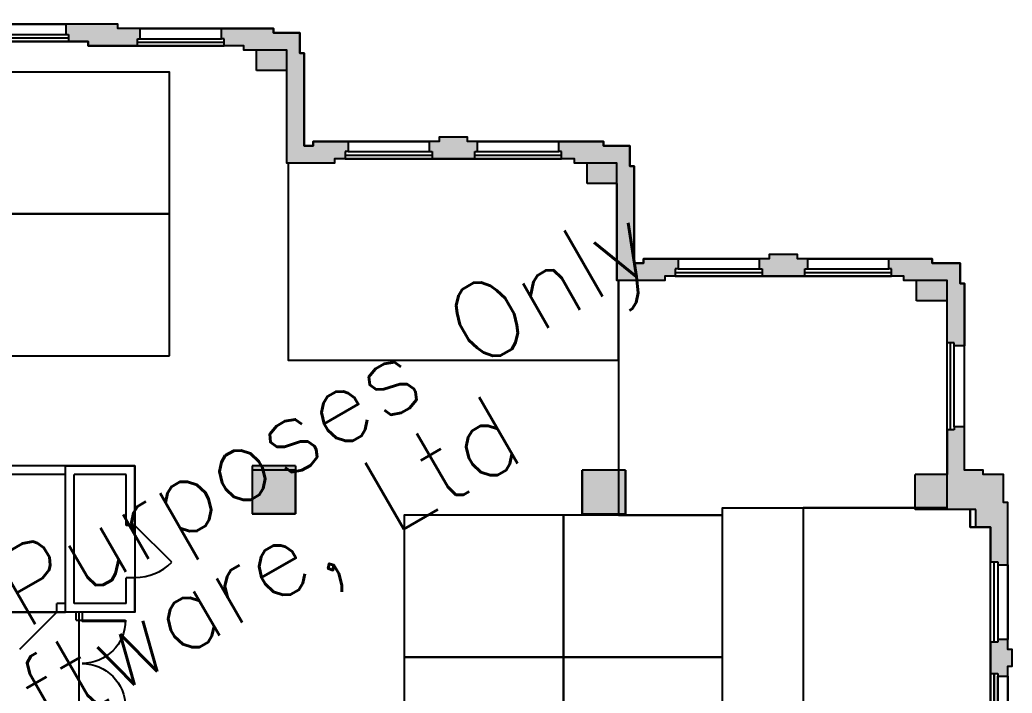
# Model space of a CAD drawing. Extents: x 17 to 1493, y -258 to 700.
# Drawn here: x 808 to 1493, y 235 to 700 of the extents above; entities that cross this region are included whole.
import ezdxf

# ---------------------------------------------------------------- set-up
doc = ezdxf.new("R2010")
doc.units = 0
doc.header["$LTSCALE"] = 120
doc.header["$MEASUREMENT"] = 0
doc.layers.get('0').update_dxf_attribs({"linetype": 'CONTINUOUS'})
for name, color, linetype in [('5', 7, 'CONTINUOUS'), ('BL', 6, 'CONTINUOUS'), ('BL$', 1, 'CONTINUOUS'), ('BL$TXT', 1, 'CONTINUOUS'), ('CA', 3, 'CONTINUOUS'), ('CA$', 11, 'CONTINUOUS'), ('CA$TXT', 11, 'CONTINUOUS'), ('DR', 30, 'CONTINUOUS'), ('EM', 2, 'CONTINUOUS'), ('EQ', 4, 'CONTINUOUS'), ('FN', 122, 'CONTINUOUS'), ('FP', 1, 'CONTINUOUS'), ('GPXDP-HL', 7, 'CONTINUOUS'), ('GROS', 6, 'CONTINUOUS'), ('GROS$', 20, 'CONTINUOUS'), ('GROS$TXT', 20, 'CONTINUOUS'), ('ND', 2, 'CONTINUOUS'), ('PB', 2, 'CONTINUOUS'), ('PL', 82, 'CONTINUOUS'), ('PL-ELVTR', 82, 'CONTINUOUS'), ('PL-MISC', 82, 'CONTINUOUS'), ('PL-STAIR', 82, 'CONTINUOUS'), ('PL-TOIL', 82, 'CONTINUOUS'), ('PN', 2, 'CONTINUOUS'), ('RACK', 4, 'CONTINUOUS'), ('REG-HAZMAT', 6, 'CONTINUOUS'), ('RM', 4, 'CONTINUOUS'), ('RM_', 142, 'CONTINUOUS'), ('SERV$TXT', 242, 'CONTINUOUS'), ('SMOKE-ZONE', 1, 'CONTINUOUS'), ('WA', 30, 'CONTINUOUS'), ('WA-EXT', 63, 'CONTINUOUS'), ('WN', 8, 'CONTINUOUS'), ('WY', 6, 'CONTINUOUS'), ('ZONE', 6, 'CONTINUOUS'), ('ZONE$', 14, 'CONTINUOUS'), ('ZONE$TXT', 14, 'CONTINUOUS'), ('ZONE-EMERGENCY', 6, 'CONTINUOUS'), ('ZONE-FIRE', 6, 'CONTINUOUS'), ('ZONE-HL', 6, 'CONTINUOUS'), ('ZONE-HVAC', 6, 'CONTINUOUS'), ('ZONE-SECURITY', 6, 'CONTINUOUS'), ('ZONE-SPRINKLER', 6, 'CONTINUOUS')]:
    doc.layers.add(name, color=color, linetype=linetype)
doc.styles.get("Standard").update_dxf_attribs({"font": 'simplex.shx'})

# ---------------------------------------------------------------- blocks, each defined once
blk = doc.blocks.new('WNH')
for p, q in [((-2, 5), (58, 5)), ((-2, 2.5), (58, 2.5)), ((0, 0), (56, 0))]:
    blk.add_line(p, q)
at = {"layer": 'PL'}
blk.add_line((0, -7), (56, -7), dxfattribs=at)
blk = doc.blocks.new('WNV')
for p, q in [((53.5, 5), (-2, 5)), ((53.5, 2.5), (-2, 2.5)), ((0, 0), (51.5, 0))]:
    blk.add_line(p, q)
at = {"layer": 'PL'}
blk.add_line((0, -7), (51.5, -7), dxfattribs=at)
blk = doc.blocks.new('DR-DOUB')
for p, q in [((0, 0.5), (0.015625, 0.5)), ((0, 0), (0, 0.5)), ((0.015625, 0.5), (0.015625, 0)), ((1, 0.5), (0.984375, 0.5)), ((0.984375, 0.5), (0.984375, 0)), ((1, 0), (1, 0.5)), ((0.015625, 0), (0, 0)), ((0.984375, 0), (1, 0))]:
    blk.add_line(p, q)
for centre, start, end in [((0, 0), 0, 90), ((1, 0), 90, 180)]:
    blk.add_arc(centre, 0.5, start, end)

msp = doc.modelspace()

# ---------------------------------------------------------------- hatches: boundary and pattern name
at = {"layer": 'WA-EXT'}
h = msp.add_hatch(color=256, dxfattribs=at)
h.paths.add_polyline_path([(769.45, 664.98), (741.45, 664.98), (741.45, 684.98), (729.2, 684.98), (729.2, 689.98), (727.2, 689.98), (727.2, 696.98), (741.45, 696.98), (741.45, 699.98), (769.45, 699.98), (769.45, 696.98), (783.7, 696.98), (783.7, 689.98), (781.7, 689.98), (781.7, 684.98), (769.45, 684.98)])
h.paths.add_polyline_path([(1117.2, 618.98), (1097.7, 618.98), (1097.7, 615.98), (1090.7, 615.98), (1090.7, 608.98), (1092.7, 608.98), (1092.7, 603.98), (1122.2, 603.98), (1122.2, 608.98), (1124.2, 608.98), (1124.2, 615.98), (1117.2, 615.98)])
h.paths.add_polyline_path([(1345.2, 537.98), (1325.7, 537.98), (1325.7, 534.98), (1318.7, 534.98), (1318.7, 527.98), (1320.7, 527.98), (1320.7, 522.98), (1350.2, 522.98), (1350.2, 527.98), (1352.2, 527.98), (1352.2, 534.98), (1345.2, 534.98)])
h.paths.add_polyline_path([(1408.2, 527.98), (1408.2, 534.98), (1438.2, 534.98), (1438.2, 531.98), (1457.45, 531.98), (1457.45, 517.98), (1460.45, 517.98), (1460.45, 474.98), (1453.45, 474.98), (1453.45, 476.98), (1448.45, 476.98), (1448.45, 505.98), (1427.45, 505.98), (1427.45, 519.98), (1418.7, 519.98), (1418.7, 522.98), (1410.2, 522.98), (1410.2, 527.98)])
h.paths.add_polyline_path([(1493.45, 176.73), (1490.45, 176.73), (1490.45, 169.73), (1483.45, 169.73), (1483.45, 171.73), (1478.45, 171.73), (1478.45, 193.23), (1483.45, 193.23), (1483.45, 195.23), (1490.45, 195.23), (1490.45, 188.23), (1493.45, 188.23)])
for points in [[(875.7, 696.98), (839.7, 696.98), (839.7, 689.98), (841.7, 689.98), (841.7, 684.98), (855.2, 684.98), (855.2, 681.98), (889.2, 681.98), (889.2, 686.98), (891.2, 686.98), (891.2, 693.98), (875.7, 693.98)], [(992.45, 600.98), (992.45, 664.98), (971.45, 664.98), (971.45, 678.98), (962.7, 678.98), (962.7, 681.98), (949.2, 681.98), (949.2, 686.98), (947.2, 686.98), (947.2, 693.98), (983.2, 693.98), (983.2, 690.98), (1001.45, 690.98), (1001.45, 676.98), (1004.45, 676.98), (1004.45, 612.98), (1010.7, 612.98), (1010.7, 615.98), (1034.7, 615.98), (1034.7, 608.98), (1032.7, 608.98), (1032.7, 603.98), (1025.45, 603.98), (1025.45, 600.98)], [(1220.45, 586.98), (1220.45, 519.98), (1253.45, 519.98), (1253.45, 522.98), (1260.7, 522.98), (1260.7, 527.98), (1262.7, 527.98), (1262.7, 534.98), (1238.7, 534.98), (1238.7, 531.98), (1232.45, 531.98), (1232.45, 598.98), (1229.45, 598.98), (1229.45, 612.98), (1211.2, 612.98), (1211.2, 615.98), (1180.2, 615.98), (1180.2, 608.98), (1182.2, 608.98), (1182.2, 603.98), (1191.2, 603.98), (1191.2, 600.98), (1199.95, 600.98), (1199.95, 586.98)], [(1468.44, 349.73), (1468.44, 361.98), (1426.45, 361.98), (1426.45, 385.98), (1448.45, 385.98), (1448.45, 416.98), (1453.45, 416.98), (1453.45, 418.98), (1460.45, 418.98), (1460.45, 388.98), (1473.45, 388.98), (1473.45, 385.98), (1487.45, 385.98), (1487.45, 366.73), (1490.45, 366.73), (1490.45, 323.73), (1483.45, 323.73), (1483.45, 325.73), (1478.45, 325.73), (1478.45, 349.73)], [(998.45, 391.98), (998.45, 358.98), (968.45, 358.98), (968.45, 391.98)], [(1226.45, 388.98), (1196.45, 388.98), (1196.45, 358.98), (1226.45, 358.98)], [(1478.45, 270.23), (1478.45, 248.73), (1483.45, 248.73), (1483.45, 246.73), (1490.45, 246.73), (1490.45, 253.73), (1493.45, 253.73), (1493.45, 265.23), (1490.45, 265.23), (1490.45, 272.23), (1483.45, 272.23), (1483.45, 270.23)]]:
    msp.add_hatch(color=256, dxfattribs=at).paths.add_polyline_path(points)

# ---------------------------------------------------------------- linework, layer by layer
at = {"layer": 'DR'}
for p, q in [((912.92, 325.47), (887.47, 350.93)), ((807.99, 265.53), (833.45, 290.98))]:
    msp.add_line(p, q, dxfattribs=at)
at = {"layer": 'DR', "linetype": 'Continuous'}
msp.add_arc((887.47, 350.93), 36, 270, 315, dxfattribs=at)
at = {"layer": 'GROS$', "transparency": 33554559}
for points in [[(1490.45, 188.23), (1490.45, 253.73), (1493.45, 253.73), (1493.45, 265.23), (1490.45, 265.23), (1490.45, 366.73), (1487.45, 366.73), (1487.45, 385.98), (1473.45, 385.98), (1473.45, 388.98), (1460.45, 388.98), (1460.45, 517.98), (1457.45, 517.98), (1457.45, 531.98), (1438.2, 531.98), (1438.2, 534.98), (1345.2, 534.98), (1345.2, 537.98), (1325.7, 537.98), (1325.7, 534.98), (1238.7, 534.98), (1238.7, 531.98), (1232.45, 531.98), (1232.45, 598.98), (1229.45, 598.98), (1229.45, 612.98), (1211.2, 612.98), (1211.2, 615.98), (1117.2, 615.98), (1117.2, 618.98), (1097.7, 618.98), (1097.7, 615.98), (1010.7, 615.98), (1010.7, 612.98), (1004.45, 612.98), (1004.45, 676.98), (1001.45, 676.98), (1001.45, 690.98), (983.2, 690.98), (983.2, 693.98), (875.7, 693.98), (875.7, 696.98), (769.45, 696.98)], [(1478.45, 220.98), (1478.45, 349.73), (1464.45, 349.73), (1464.45, 361.98), (1448.45, 361.98), (1448.45, 519.98), (1418.7, 519.98), (1418.7, 522.98), (1253.45, 522.98), (1253.45, 519.98), (1220.45, 519.98), (1220.45, 600.98), (1191.2, 600.98), (1191.2, 603.98), (1025.45, 603.98), (1025.45, 600.98), (992.45, 600.98), (992.45, 678.98), (962.7, 678.98), (962.7, 681.98), (855.2, 681.98), (855.2, 684.98), (655.7, 684.98)]]:
    msp.add_lwpolyline(points, dxfattribs=at)
at = {"layer": 'RM_'}
msp.add_lwpolyline([(801.45, 565.98), (911.45, 565.98), (911.45, 663.98), (801.45, 663.98), (801.45, 565.98)], dxfattribs=at)
at = {"layer": 'RM_', "transparency": 33554559}
for points in [[(1221.45, 465), (1221.45, 519.98), (1220.45, 519.98), (1220.45, 600.98), (1191.2, 600.98), (1191.2, 603.98), (1025.45, 603.98), (1025.45, 600.98), (993.45, 600.98), (993.45, 465)], [(911.45, 467.98), (911.45, 565.98), (801.45, 565.98), (801.45, 467.98)], [(1253.45, 522.98), (1253.45, 519.98), (1221.45, 519.98), (1221.45, 357.98), (1293.45, 357.98), (1293.45, 362.98), (1448.45, 362.98), (1448.45, 519.98), (1418.7, 519.98), (1418.7, 522.98)], [(839.45, 391.98), (767.45, 391.98), (767.45, 355.98), (758.45, 355.98), (758.45, 290.98), (767.45, 290.98), (839.45, 290.98)], [(839.45, 290.98), (839.45, 391.98), (887.45, 391.98), (887.45, 290.98)], [(848.95, 290.98), (767.45, 290.98), (758.45, 290.98), (296.45, 290.98), (263.45, 290.98), (263.45, 373.98), (215.45, 373.98), (215.45, 310.98), (215.45, 202.98), (215.45, 118.98), (215.45, 67.98), (263.45, 67.98), (263.45, 150.98), (775.45, 150.98), (775.45, 148.98), (846.95, 148.98), (846.95, 220.98), (848.95, 220.98)], [(1183.45, 357.98), (1073.45, 357.98), (1073.45, 259.98), (1183.45, 259.98)], [(1183.45, 259.98), (1293.45, 259.98), (1293.45, 357.98), (1221.45, 357.98), (1183.45, 357.98)], [(1349, 219.98), (1478.45, 219.98), (1478.45, 220.98), (1478.45, 349.73), (1464.45, 349.73), (1464.45, 361.98), (1448.45, 361.98), (1448.45, 362.98), (1349, 362.98)], [(1183.45, 161.98), (1183.45, 259.98), (1073.45, 259.98), (1073.45, 161.98)], [(1183.45, 161.98), (1293.45, 161.98), (1293.45, 259.98), (1183.45, 259.98)]]:
    msp.add_lwpolyline(points, close=True, dxfattribs=at)
at = {"layer": 'WA'}
for p, q in [((839.7, 696.98), (839.7, 689.98)), ((875.7, 696.98), (839.7, 696.98)), ((875.7, 693.98), (875.7, 696.98)), ((891.2, 693.98), (875.7, 693.98)), ((891.2, 686.98), (891.2, 693.98)), ((947.2, 686.98), (947.2, 693.98)), ((947.2, 693.98), (983.2, 693.98)), ((983.2, 693.98), (983.2, 690.98)), ((839.7, 689.98), (841.7, 689.98)), ((841.7, 689.98), (841.7, 684.98)), ((889.2, 681.98), (889.2, 686.98)), ((889.2, 686.98), (891.2, 686.98)), ((949.2, 686.98), (947.2, 686.98)), ((949.2, 681.98), (949.2, 686.98)), ((983.2, 690.98), (1001.45, 690.98)), ((1001.45, 690.98), (1001.45, 676.98)), ((841.7, 684.98), (855.2, 684.98)), ((855.2, 684.98), (855.2, 681.98)), ((855.2, 681.98), (889.2, 681.98)), ((962.7, 681.98), (949.2, 681.98)), ((962.7, 678.98), (962.7, 681.98)), ((971.45, 678.98), (962.7, 678.98)), ((971.45, 664.98), (971.45, 678.98)), ((1001.45, 676.98), (1004.45, 676.98)), ((1004.45, 676.98), (1004.45, 612.98)), ((992.45, 664.98), (971.45, 664.98)), ((992.45, 600.98), (992.45, 664.98)), ((1097.7, 618.98), (1097.7, 615.98)), ((1117.2, 618.98), (1097.7, 618.98)), ((1117.2, 615.98), (1117.2, 618.98)), ((1004.45, 612.98), (1010.7, 612.98)), ((1010.7, 612.98), (1010.7, 615.98)), ((1010.7, 615.98), (1034.7, 615.98)), ((1034.7, 615.98), (1034.7, 608.98)), ((1097.7, 615.98), (1090.7, 615.98)), ((1090.7, 615.98), (1090.7, 608.98)), ((1124.2, 615.98), (1117.2, 615.98)), ((1124.2, 608.98), (1124.2, 615.98)), ((1180.2, 608.98), (1180.2, 615.98)), ((1180.2, 615.98), (1211.2, 615.98)), ((1211.2, 615.98), (1211.2, 612.98)), ((1211.2, 612.98), (1229.45, 612.98)), ((1229.45, 612.98), (1229.45, 598.98)), ((1032.7, 603.98), (1025.45, 603.98)), ((1025.45, 603.98), (1025.45, 600.98)), ((1034.7, 608.98), (1032.7, 608.98)), ((1032.7, 608.98), (1032.7, 603.98)), ((1090.7, 608.98), (1092.7, 608.98)), ((1092.7, 608.98), (1092.7, 603.98)), ((1092.7, 603.98), (1122.2, 603.98)), ((1122.2, 603.98), (1122.2, 608.98)), ((1122.2, 608.98), (1124.2, 608.98)), ((1182.2, 608.98), (1180.2, 608.98)), ((1182.2, 603.98), (1182.2, 608.98)), ((1191.2, 603.98), (1182.2, 603.98)), ((1191.2, 600.98), (1191.2, 603.98)), ((1025.45, 600.98), (992.45, 600.98)), ((1199.95, 600.98), (1191.2, 600.98)), ((1199.95, 586.98), (1199.95, 600.98)), ((1229.45, 598.98), (1232.45, 598.98)), ((1232.45, 598.98), (1232.45, 531.98)), ((1220.45, 586.98), (1199.95, 586.98)), ((1220.45, 519.98), (1220.45, 586.98)), ((1238.7, 531.98), (1238.7, 534.98)), ((1238.7, 534.98), (1262.7, 534.98)), ((1262.7, 534.98), (1262.7, 527.98)), ((1325.7, 534.98), (1318.7, 534.98)), ((1318.7, 534.98), (1318.7, 527.98)), ((1325.7, 537.98), (1325.7, 534.98)), ((1345.2, 537.98), (1325.7, 537.98)), ((1345.2, 534.98), (1345.2, 537.98)), ((1352.2, 534.98), (1345.2, 534.98)), ((1352.2, 527.98), (1352.2, 534.98)), ((1408.2, 534.98), (1438.2, 534.98)), ((1408.2, 527.98), (1408.2, 534.98)), ((1438.2, 534.98), (1438.2, 531.98)), ((1232.45, 531.98), (1238.7, 531.98)), ((1262.7, 527.98), (1260.7, 527.98)), ((1260.7, 527.98), (1260.7, 522.98)), ((1318.7, 527.98), (1320.7, 527.98)), ((1320.7, 527.98), (1320.7, 522.98)), ((1350.2, 522.98), (1350.2, 527.98)), ((1350.2, 527.98), (1352.2, 527.98)), ((1410.2, 527.98), (1408.2, 527.98)), ((1410.2, 522.98), (1410.2, 527.98)), ((1438.2, 531.98), (1457.45, 531.98)), ((1457.45, 531.98), (1457.45, 517.98)), ((1260.7, 522.98), (1253.45, 522.98)), ((1253.45, 522.98), (1253.45, 519.98)), ((1320.7, 522.98), (1350.2, 522.98)), ((1418.7, 522.98), (1410.2, 522.98)), ((1418.7, 519.98), (1418.7, 522.98)), ((1253.45, 519.98), (1220.45, 519.98)), ((1427.45, 519.98), (1418.7, 519.98)), ((1427.45, 505.98), (1427.45, 519.98)), ((1457.45, 517.98), (1460.45, 517.98)), ((1460.45, 517.98), (1460.45, 474.98)), ((1448.45, 505.98), (1427.45, 505.98)), ((1448.45, 476.98), (1448.45, 505.98)), ((1453.45, 476.98), (1448.45, 476.98)), ((1453.45, 474.98), (1453.45, 476.98)), ((1460.45, 474.98), (1453.45, 474.98)), ((1460.45, 418.98), (1453.45, 418.98)), ((1453.45, 418.98), (1453.45, 416.98)), ((1460.45, 388.98), (1460.45, 418.98)), ((1448.45, 416.98), (1448.45, 385.98)), ((1453.45, 416.98), (1448.45, 416.98)), ((887.45, 391.98), (767.45, 391.98)), ((887.45, 350.84), (887.45, 391.98)), ((839.45, 385.98), (767.45, 385.98)), ((839.45, 296.98), (839.45, 385.98)), ((845.45, 296.98), (845.45, 385.98)), ((881.45, 385.98), (845.45, 385.98)), ((881.45, 350.84), (881.45, 385.98)), ((998.45, 388.98), (968.45, 388.98)), ((968.45, 388.98), (968.45, 358.98)), ((998.45, 358.98), (998.45, 388.98)), ((1226.45, 388.98), (1196.45, 388.98)), ((1196.45, 388.98), (1196.45, 358.98)), ((1226.45, 358.98), (1226.45, 388.98)), ((1426.45, 361.98), (1426.45, 385.98)), ((1448.45, 385.98), (1426.45, 385.98)), ((1473.45, 388.98), (1460.45, 388.98)), ((1473.45, 385.98), (1473.45, 388.98)), ((1487.45, 385.98), (1473.45, 385.98)), ((1487.45, 366.73), (1487.45, 385.98)), ((1490.45, 366.73), (1487.45, 366.73)), ((1490.45, 323.73), (1490.45, 366.73)), ((968.45, 358.98), (998.45, 358.98)), ((1196.45, 358.98), (1226.45, 358.98)), ((1464.45, 361.98), (1426.45, 361.98)), ((1464.45, 361.98), (1464.45, 349.73)), ((887.45, 350.84), (881.45, 350.84)), ((1464.45, 349.73), (1478.45, 349.73)), ((1478.45, 349.73), (1478.45, 325.73)), ((1478.45, 325.73), (1483.45, 325.73)), ((1483.45, 325.73), (1483.45, 323.73)), ((1483.45, 323.73), (1490.45, 323.73)), ((881.45, 296.98), (881.45, 314.84)), ((887.45, 314.84), (881.45, 314.84)), ((887.45, 290.98), (887.45, 314.84)), ((833.45, 290.94), (833.45, 296.98)), ((839.45, 296.98), (833.45, 296.98)), ((881.45, 296.98), (845.45, 296.98)), ((846.95, 290.98), (833.45, 290.98)), ((846.95, 285.56), (846.95, 290.98)), ((887.45, 290.98), (850.95, 290.98)), ((850.95, 290.98), (850.95, 285.56)), ((846.95, 285.56), (850.95, 285.56)), ((1483.45, 270.23), (1478.45, 270.23)), ((1478.45, 270.23), (1478.45, 248.73)), ((1490.45, 272.23), (1483.45, 272.23)), ((1483.45, 272.23), (1483.45, 270.23)), ((1490.45, 265.23), (1490.45, 272.23)), ((1493.45, 265.23), (1490.45, 265.23)), ((1493.45, 253.73), (1493.45, 265.23)), ((1490.45, 246.73), (1490.45, 253.73)), ((1490.45, 253.73), (1493.45, 253.73)), ((1478.45, 248.73), (1483.45, 248.73)), ((1483.45, 248.73), (1483.45, 246.73)), ((1483.45, 246.73), (1490.45, 246.73))]:
    msp.add_line(p, q, dxfattribs=at)
at = {"layer": 'WA-EXT', "color": 7}
for p, q in [((839.7, 696.98), (839.7, 689.98)), ((875.7, 696.98), (839.7, 696.98)), ((875.7, 693.98), (875.7, 696.98)), ((891.2, 693.98), (875.7, 693.98)), ((891.2, 686.98), (891.2, 693.98)), ((947.2, 686.98), (947.2, 693.98)), ((947.2, 693.98), (983.2, 693.98)), ((983.2, 693.98), (983.2, 690.98)), ((839.7, 689.98), (841.7, 689.98)), ((841.7, 689.98), (841.7, 684.98)), ((889.2, 681.98), (889.2, 686.98)), ((889.2, 686.98), (891.2, 686.98)), ((949.2, 686.98), (947.2, 686.98)), ((949.2, 681.98), (949.2, 686.98)), ((983.2, 690.98), (1001.45, 690.98)), ((1001.45, 690.98), (1001.45, 676.98)), ((841.7, 684.98), (855.2, 684.98)), ((855.2, 684.98), (855.2, 681.98)), ((855.2, 681.98), (889.2, 681.98)), ((962.7, 681.98), (949.2, 681.98)), ((962.7, 678.98), (962.7, 681.98)), ((971.45, 678.98), (962.7, 678.98)), ((971.45, 664.98), (971.45, 678.98)), ((1001.45, 676.98), (1004.45, 676.98)), ((1004.45, 676.98), (1004.45, 612.98)), ((992.45, 664.98), (971.45, 664.98)), ((992.45, 600.98), (992.45, 664.98)), ((1097.7, 618.98), (1097.7, 615.98)), ((1117.2, 618.98), (1097.7, 618.98)), ((1117.2, 615.98), (1117.2, 618.98)), ((1004.45, 612.98), (1010.7, 612.98)), ((1010.7, 612.98), (1010.7, 615.98)), ((1010.7, 615.98), (1034.7, 615.98)), ((1034.7, 615.98), (1034.7, 608.98)), ((1097.7, 615.98), (1090.7, 615.98)), ((1090.7, 615.98), (1090.7, 608.98)), ((1124.2, 615.98), (1117.2, 615.98)), ((1124.2, 608.98), (1124.2, 615.98)), ((1180.2, 608.98), (1180.2, 615.98)), ((1180.2, 615.98), (1211.2, 615.98)), ((1211.2, 615.98), (1211.2, 612.98)), ((1211.2, 612.98), (1229.45, 612.98)), ((1229.45, 612.98), (1229.45, 598.98)), ((1032.7, 603.98), (1025.45, 603.98)), ((1025.45, 603.98), (1025.45, 600.98)), ((1034.7, 608.98), (1032.7, 608.98)), ((1032.7, 608.98), (1032.7, 603.98)), ((1090.7, 608.98), (1092.7, 608.98)), ((1092.7, 608.98), (1092.7, 603.98)), ((1092.7, 603.98), (1122.2, 603.98)), ((1122.2, 603.98), (1122.2, 608.98)), ((1122.2, 608.98), (1124.2, 608.98)), ((1182.2, 608.98), (1180.2, 608.98)), ((1182.2, 603.98), (1182.2, 608.98)), ((1191.2, 603.98), (1182.2, 603.98)), ((1191.2, 600.98), (1191.2, 603.98)), ((1025.45, 600.98), (992.45, 600.98)), ((1199.95, 600.98), (1191.2, 600.98)), ((1199.95, 586.98), (1199.95, 600.98)), ((1229.45, 598.98), (1232.45, 598.98)), ((1232.45, 598.98), (1232.45, 531.98)), ((1220.45, 586.98), (1199.95, 586.98)), ((1220.45, 586.98), (1220.45, 519.98)), ((1238.7, 531.98), (1238.7, 534.98)), ((1238.7, 534.98), (1262.7, 534.98)), ((1262.7, 534.98), (1262.7, 527.98)), ((1325.7, 534.98), (1318.7, 534.98)), ((1318.7, 534.98), (1318.7, 527.98)), ((1325.7, 537.98), (1325.7, 534.98)), ((1345.2, 537.98), (1325.7, 537.98)), ((1345.2, 534.98), (1345.2, 537.98)), ((1352.2, 534.98), (1345.2, 534.98)), ((1352.2, 527.98), (1352.2, 534.98)), ((1408.2, 534.98), (1438.2, 534.98)), ((1408.2, 527.98), (1408.2, 534.98)), ((1438.2, 534.98), (1438.2, 531.98)), ((1232.45, 531.98), (1238.7, 531.98)), ((1262.7, 527.98), (1260.7, 527.98)), ((1260.7, 527.98), (1260.7, 522.98)), ((1318.7, 527.98), (1320.7, 527.98)), ((1320.7, 527.98), (1320.7, 522.98)), ((1350.2, 522.98), (1350.2, 527.98)), ((1350.2, 527.98), (1352.2, 527.98)), ((1410.2, 527.98), (1408.2, 527.98)), ((1410.2, 522.98), (1410.2, 527.98)), ((1438.2, 531.98), (1457.45, 531.98)), ((1457.45, 531.98), (1457.45, 517.98)), ((1260.7, 522.98), (1253.45, 522.98)), ((1253.45, 522.98), (1253.45, 519.98)), ((1320.7, 522.98), (1350.2, 522.98)), ((1418.7, 522.98), (1410.2, 522.98)), ((1418.7, 519.98), (1418.7, 522.98)), ((1253.45, 519.98), (1220.45, 519.98)), ((1427.45, 519.98), (1418.7, 519.98)), ((1427.45, 505.98), (1427.45, 519.98)), ((1457.45, 517.98), (1460.45, 517.98)), ((1460.45, 517.98), (1460.45, 474.98)), ((1448.45, 505.98), (1427.45, 505.98)), ((1448.45, 476.98), (1448.45, 505.98)), ((1453.45, 476.98), (1448.45, 476.98)), ((1453.45, 474.98), (1453.45, 476.98)), ((1460.45, 474.98), (1453.45, 474.98)), ((1460.45, 418.98), (1453.45, 418.98)), ((1453.45, 418.98), (1453.45, 416.98)), ((1460.45, 388.98), (1460.45, 418.98)), ((1448.45, 416.98), (1448.45, 385.98)), ((1453.45, 416.98), (1448.45, 416.98)), ((998.45, 391.98), (968.45, 391.98)), ((968.45, 391.98), (968.45, 358.98)), ((998.45, 391.98), (998.45, 358.98)), ((1196.45, 358.98), (1196.45, 388.98)), ((1226.45, 388.98), (1196.45, 388.98)), ((1226.45, 388.98), (1226.45, 358.98)), ((1426.45, 361.98), (1426.45, 385.98)), ((1448.45, 385.98), (1426.45, 385.98)), ((1473.45, 388.98), (1460.45, 388.98)), ((1473.45, 385.98), (1473.45, 388.98)), ((1487.45, 385.98), (1473.45, 385.98)), ((1487.45, 366.73), (1487.45, 385.98)), ((1490.45, 366.73), (1487.45, 366.73)), ((1490.45, 323.73), (1490.45, 366.73)), ((998.45, 358.98), (968.45, 358.98)), ((1196.45, 358.98), (1226.45, 358.98)), ((1468.44, 361.98), (1426.45, 361.98)), ((1468.44, 349.73), (1468.44, 361.98)), ((1478.45, 349.73), (1468.44, 349.73)), ((1478.45, 349.73), (1478.45, 325.73)), ((1478.45, 325.73), (1483.45, 325.73)), ((1483.45, 325.73), (1483.45, 323.73)), ((1483.45, 323.73), (1490.45, 323.73)), ((1483.45, 270.23), (1478.45, 270.23)), ((1478.45, 270.23), (1478.45, 248.73)), ((1490.45, 272.23), (1483.45, 272.23)), ((1483.45, 272.23), (1483.45, 270.23)), ((1490.45, 265.23), (1490.45, 272.23)), ((1493.45, 265.23), (1490.45, 265.23)), ((1493.45, 253.73), (1493.45, 265.23)), ((1490.45, 246.73), (1490.45, 253.73)), ((1490.45, 253.73), (1493.45, 253.73)), ((1483.45, 246.73), (1490.45, 246.73))]:
    msp.add_line(p, q, dxfattribs=at)

# ---------------------------------------------------------------- block references
at = {"layer": 'DR', "xscale": 60, "yscale": -60, "rotation": 90}
msp.add_blockref('DR-DOUB', (850.95, 225.56), dxfattribs=at)
at = {"layer": 'WN', "xscale": -1}
for name, p, rotation in [('WNH', (783.7, 689.98), 180), ('WNH', (891.2, 686.98), 180), ('WNH', (1034.7, 608.98), 180), ('WNH', (1124.2, 608.98), 180), ('WNH', (1262.7, 527.98), 180), ('WNH', (1352.2, 527.98), 180), ('WNV', (1483.45, 323.73), 90), ('WNV', (1483.45, 246.73), 90)]:
    msp.add_blockref(name, p, dxfattribs=dict(at, rotation=rotation))
at = {"layer": 'WN', "rotation": 90}
for name, p in [('WNH', (1453.45, 418.98)), ('WNV', (1483.45, 195.23))]:
    msp.add_blockref(name, p, dxfattribs=at)

# ---------------------------------------------------------------- texts
at = {"color": 16, "insert": (736.86, 216, 2), "char_height": 52.8, "attachment_point": 5, "rotation": 29.9995, "line_spacing_factor": 0.8}
msp.add_mtext('For Demonstration Purposes Only\\PTailor Made Software, Ltd', dxfattribs=at)
at = {"layer": '5', "color": 16, "insert": (736.86, 216, 2), "char_height": 52.8, "attachment_point": 5, "rotation": 29.9995, "line_spacing_factor": 0.8}
msp.add_mtext('For Demonstration Purposes Only\\PTailor Made Software, Ltd', dxfattribs=at)
at = {"layer": 'BL', "color": 16, "insert": (736.86, 216, 2), "char_height": 52.8, "attachment_point": 5, "rotation": 29.9995, "line_spacing_factor": 0.8}
msp.add_mtext('For Demonstration Purposes Only\\PTailor Made Software, Ltd', dxfattribs=at)
at = {"layer": 'BL$', "color": 16, "insert": (736.86, 216, 2), "char_height": 52.8, "attachment_point": 5, "rotation": 29.9995, "line_spacing_factor": 0.8}
msp.add_mtext('For Demonstration Purposes Only\\PTailor Made Software, Ltd', dxfattribs=at)
at = {"layer": 'BL$TXT', "color": 16, "insert": (736.86, 216, 2), "char_height": 52.8, "attachment_point": 5, "rotation": 29.9995, "line_spacing_factor": 0.8}
msp.add_mtext('For Demonstration Purposes Only\\PTailor Made Software, Ltd', dxfattribs=at)
at = {"layer": 'CA', "color": 16, "insert": (736.86, 216, 2), "char_height": 52.8, "attachment_point": 5, "rotation": 29.9995, "line_spacing_factor": 0.8}
msp.add_mtext('For Demonstration Purposes Only\\PTailor Made Software, Ltd', dxfattribs=at)
at = {"layer": 'CA$', "color": 16, "insert": (736.86, 216, 2), "char_height": 52.8, "attachment_point": 5, "rotation": 29.9995, "line_spacing_factor": 0.8}
msp.add_mtext('For Demonstration Purposes Only\\PTailor Made Software, Ltd', dxfattribs=at)
at = {"layer": 'CA$TXT', "color": 16, "insert": (736.86, 216, 2), "char_height": 52.8, "attachment_point": 5, "rotation": 29.9995, "line_spacing_factor": 0.8}
msp.add_mtext('For Demonstration Purposes Only\\PTailor Made Software, Ltd', dxfattribs=at)
at = {"layer": 'DR', "color": 16, "insert": (736.86, 216, 2), "char_height": 52.8, "attachment_point": 5, "rotation": 29.9995, "line_spacing_factor": 0.8}
msp.add_mtext('For Demonstration Purposes Only\\PTailor Made Software, Ltd', dxfattribs=at)
at = {"layer": 'EM', "color": 16, "insert": (736.86, 216, 2), "char_height": 52.8, "attachment_point": 5, "rotation": 29.9995, "line_spacing_factor": 0.8}
msp.add_mtext('For Demonstration Purposes Only\\PTailor Made Software, Ltd', dxfattribs=at)
at = {"layer": 'EQ', "color": 16, "insert": (736.86, 216, 2), "char_height": 52.8, "attachment_point": 5, "rotation": 29.9995, "line_spacing_factor": 0.8}
msp.add_mtext('For Demonstration Purposes Only\\PTailor Made Software, Ltd', dxfattribs=at)
at = {"layer": 'FN', "color": 16, "insert": (736.86, 216, 2), "char_height": 52.8, "attachment_point": 5, "rotation": 29.9995, "line_spacing_factor": 0.8}
msp.add_mtext('For Demonstration Purposes Only\\PTailor Made Software, Ltd', dxfattribs=at)
at = {"layer": 'FP', "color": 16, "insert": (736.86, 216, 2), "char_height": 52.8, "attachment_point": 5, "rotation": 29.9995, "line_spacing_factor": 0.8}
msp.add_mtext('For Demonstration Purposes Only\\PTailor Made Software, Ltd', dxfattribs=at)
at = {"layer": 'GPXDP-HL', "color": 16, "insert": (736.86, 216, 2), "char_height": 52.8, "attachment_point": 5, "rotation": 29.9995, "line_spacing_factor": 0.8}
msp.add_mtext('For Demonstration Purposes Only\\PTailor Made Software, Ltd', dxfattribs=at)
at = {"layer": 'GROS', "color": 16, "insert": (736.86, 216, 2), "char_height": 52.8, "attachment_point": 5, "rotation": 29.9995, "line_spacing_factor": 0.8}
msp.add_mtext('For Demonstration Purposes Only\\PTailor Made Software, Ltd', dxfattribs=at)
at = {"layer": 'GROS$', "color": 16, "insert": (736.86, 216, 2), "char_height": 52.8, "attachment_point": 5, "rotation": 29.9995, "line_spacing_factor": 0.8}
msp.add_mtext('For Demonstration Purposes Only\\PTailor Made Software, Ltd', dxfattribs=at)
at = {"layer": 'GROS$TXT', "color": 16, "insert": (736.86, 216, 2), "char_height": 52.8, "attachment_point": 5, "rotation": 29.9995, "line_spacing_factor": 0.8}
msp.add_mtext('For Demonstration Purposes Only\\PTailor Made Software, Ltd', dxfattribs=at)
at = {"layer": 'ND', "color": 16, "insert": (736.86, 216, 2), "char_height": 52.8, "attachment_point": 5, "rotation": 29.9995, "line_spacing_factor": 0.8}
msp.add_mtext('For Demonstration Purposes Only\\PTailor Made Software, Ltd', dxfattribs=at)
at = {"layer": 'PB', "color": 16, "insert": (736.86, 216, 2), "char_height": 52.8, "attachment_point": 5, "rotation": 29.9995, "line_spacing_factor": 0.8}
msp.add_mtext('For Demonstration Purposes Only\\PTailor Made Software, Ltd', dxfattribs=at)
at = {"layer": 'PL', "color": 16, "insert": (736.86, 216, 2), "char_height": 52.8, "attachment_point": 5, "rotation": 29.9995, "line_spacing_factor": 0.8}
msp.add_mtext('For Demonstration Purposes Only\\PTailor Made Software, Ltd', dxfattribs=at)
at = {"layer": 'PL-ELVTR', "color": 16, "insert": (736.86, 216, 2), "char_height": 52.8, "attachment_point": 5, "rotation": 29.9995, "line_spacing_factor": 0.8}
msp.add_mtext('For Demonstration Purposes Only\\PTailor Made Software, Ltd', dxfattribs=at)
at = {"layer": 'PL-MISC', "color": 16, "insert": (736.86, 216, 2), "char_height": 52.8, "attachment_point": 5, "rotation": 29.9995, "line_spacing_factor": 0.8}
msp.add_mtext('For Demonstration Purposes Only\\PTailor Made Software, Ltd', dxfattribs=at)
at = {"layer": 'PL-STAIR', "color": 16, "insert": (736.86, 216, 2), "char_height": 52.8, "attachment_point": 5, "rotation": 29.9995, "line_spacing_factor": 0.8}
msp.add_mtext('For Demonstration Purposes Only\\PTailor Made Software, Ltd', dxfattribs=at)
at = {"layer": 'PL-TOIL', "color": 16, "insert": (736.86, 216, 2), "char_height": 52.8, "attachment_point": 5, "rotation": 29.9995, "line_spacing_factor": 0.8}
msp.add_mtext('For Demonstration Purposes Only\\PTailor Made Software, Ltd', dxfattribs=at)
at = {"layer": 'PN', "color": 16, "insert": (736.86, 216, 2), "char_height": 52.8, "attachment_point": 5, "rotation": 29.9995, "line_spacing_factor": 0.8}
msp.add_mtext('For Demonstration Purposes Only\\PTailor Made Software, Ltd', dxfattribs=at)
at = {"layer": 'RACK', "color": 16, "insert": (736.86, 216, 2), "char_height": 52.8, "attachment_point": 5, "rotation": 29.9995, "line_spacing_factor": 0.8}
msp.add_mtext('For Demonstration Purposes Only\\PTailor Made Software, Ltd', dxfattribs=at)
at = {"layer": 'REG-HAZMAT', "color": 16, "insert": (736.86, 216, 2), "char_height": 52.8, "attachment_point": 5, "rotation": 29.9995, "line_spacing_factor": 0.8}
msp.add_mtext('For Demonstration Purposes Only\\PTailor Made Software, Ltd', dxfattribs=at)
at = {"layer": 'RM', "color": 16, "insert": (736.86, 216, 2), "char_height": 52.8, "attachment_point": 5, "rotation": 29.9995, "line_spacing_factor": 0.8}
msp.add_mtext('For Demonstration Purposes Only\\PTailor Made Software, Ltd', dxfattribs=at)
at = {"layer": 'RM_', "color": 16, "insert": (736.86, 216, 2), "char_height": 52.8, "attachment_point": 5, "rotation": 29.9995, "line_spacing_factor": 0.8}
msp.add_mtext('For Demonstration Purposes Only\\PTailor Made Software, Ltd', dxfattribs=at)
at = {"layer": 'SERV$TXT', "color": 16, "insert": (736.86, 216, 2), "char_height": 52.8, "attachment_point": 5, "rotation": 29.9995, "line_spacing_factor": 0.8}
msp.add_mtext('For Demonstration Purposes Only\\PTailor Made Software, Ltd', dxfattribs=at)
at = {"layer": 'SMOKE-ZONE', "color": 16, "insert": (736.86, 216, 2), "char_height": 52.8, "attachment_point": 5, "rotation": 29.9995, "line_spacing_factor": 0.8}
msp.add_mtext('For Demonstration Purposes Only\\PTailor Made Software, Ltd', dxfattribs=at)
at = {"layer": 'WA', "color": 16, "insert": (736.86, 216, 2), "char_height": 52.8, "attachment_point": 5, "rotation": 29.9995, "line_spacing_factor": 0.8}
msp.add_mtext('For Demonstration Purposes Only\\PTailor Made Software, Ltd', dxfattribs=at)
at = {"layer": 'WA-EXT', "color": 16, "insert": (736.86, 216, 2), "char_height": 52.8, "attachment_point": 5, "rotation": 29.9995, "line_spacing_factor": 0.8}
msp.add_mtext('For Demonstration Purposes Only\\PTailor Made Software, Ltd', dxfattribs=at)
at = {"layer": 'WN', "color": 16, "insert": (736.86, 216, 2), "char_height": 52.8, "attachment_point": 5, "rotation": 29.9995, "line_spacing_factor": 0.8}
msp.add_mtext('For Demonstration Purposes Only\\PTailor Made Software, Ltd', dxfattribs=at)
at = {"layer": 'WY', "color": 16, "insert": (736.86, 216, 2), "char_height": 52.8, "attachment_point": 5, "rotation": 29.9995, "line_spacing_factor": 0.8}
msp.add_mtext('For Demonstration Purposes Only\\PTailor Made Software, Ltd', dxfattribs=at)
at = {"layer": 'ZONE', "color": 16, "insert": (736.86, 216, 2), "char_height": 52.8, "attachment_point": 5, "rotation": 29.9995, "line_spacing_factor": 0.8}
msp.add_mtext('For Demonstration Purposes Only\\PTailor Made Software, Ltd', dxfattribs=at)
at = {"layer": 'ZONE$', "color": 16, "insert": (736.86, 216, 2), "char_height": 52.8, "attachment_point": 5, "rotation": 29.9995, "line_spacing_factor": 0.8}
msp.add_mtext('For Demonstration Purposes Only\\PTailor Made Software, Ltd', dxfattribs=at)
at = {"layer": 'ZONE$TXT', "color": 16, "insert": (736.86, 216, 2), "char_height": 52.8, "attachment_point": 5, "rotation": 29.9995, "line_spacing_factor": 0.8}
msp.add_mtext('For Demonstration Purposes Only\\PTailor Made Software, Ltd', dxfattribs=at)
at = {"layer": 'ZONE-EMERGENCY', "color": 16, "insert": (736.86, 216, 2), "char_height": 52.8, "attachment_point": 5, "rotation": 29.9995, "line_spacing_factor": 0.8}
msp.add_mtext('For Demonstration Purposes Only\\PTailor Made Software, Ltd', dxfattribs=at)
at = {"layer": 'ZONE-FIRE', "color": 16, "insert": (736.86, 216, 2), "char_height": 52.8, "attachment_point": 5, "rotation": 29.9995, "line_spacing_factor": 0.8}
msp.add_mtext('For Demonstration Purposes Only\\PTailor Made Software, Ltd', dxfattribs=at)
at = {"layer": 'ZONE-HL', "color": 16, "insert": (736.86, 216, 2), "char_height": 52.8, "attachment_point": 5, "rotation": 29.9995, "line_spacing_factor": 0.8}
msp.add_mtext('For Demonstration Purposes Only\\PTailor Made Software, Ltd', dxfattribs=at)
at = {"layer": 'ZONE-HVAC', "color": 16, "insert": (736.86, 216, 2), "char_height": 52.8, "attachment_point": 5, "rotation": 29.9995, "line_spacing_factor": 0.8}
msp.add_mtext('For Demonstration Purposes Only\\PTailor Made Software, Ltd', dxfattribs=at)
at = {"layer": 'ZONE-SECURITY', "color": 16, "insert": (736.86, 216, 2), "char_height": 52.8, "attachment_point": 5, "rotation": 29.9995, "line_spacing_factor": 0.8}
msp.add_mtext('For Demonstration Purposes Only\\PTailor Made Software, Ltd', dxfattribs=at)
at = {"layer": 'ZONE-SPRINKLER', "color": 16, "insert": (736.86, 216, 2), "char_height": 52.8, "attachment_point": 5, "rotation": 29.9995, "line_spacing_factor": 0.8}
msp.add_mtext('For Demonstration Purposes Only\\PTailor Made Software, Ltd', dxfattribs=at)

doc.saveas('drawing.dxf')
